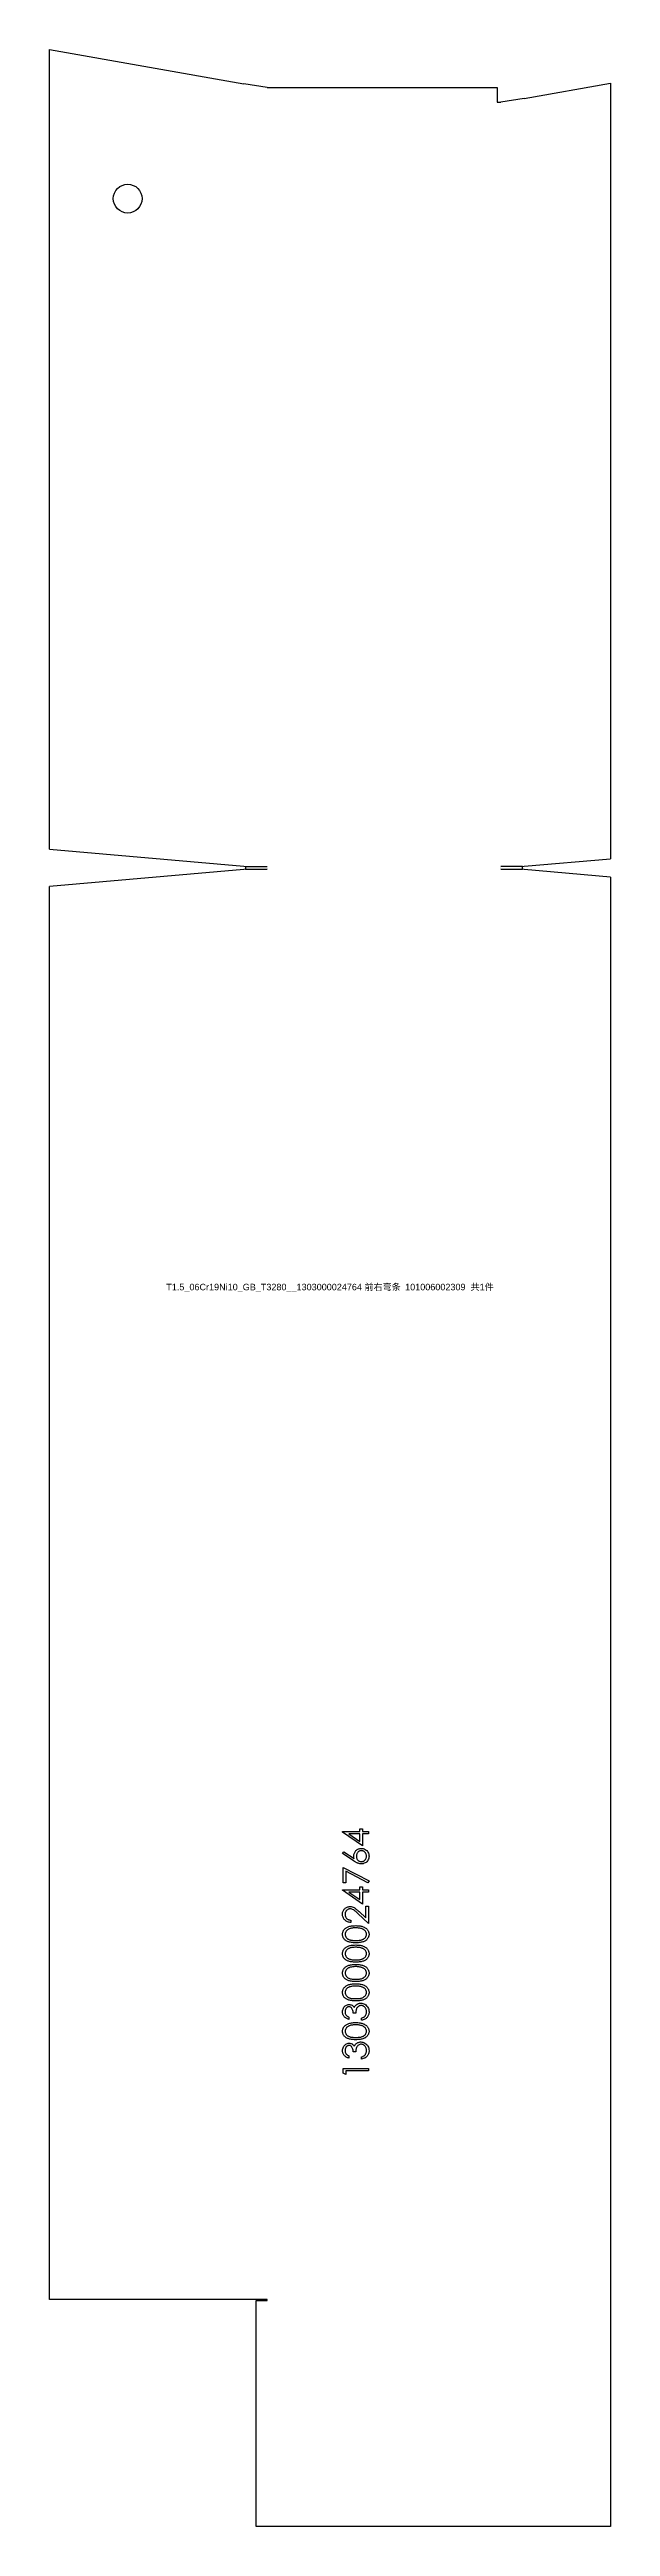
# Model space of a CAD drawing. Extents: x -16 to 22649, y -4599 to 814.
# Drawn here: x 1436.1 to 1514, y -1272 to -928 of the extents above; entities that cross this region are included whole.
import ezdxf

# ---------------------------------------------------------------- set-up
doc = ezdxf.new("R2010")
doc.units = 0
doc.header["$MEASUREMENT"] = 0
doc.linetypes.add('CENTERX2', pattern=[20.32, 12.7, -2.54, 2.54, -2.54])
doc.layers.get('0').update_dxf_attribs({"linetype": 'CONTINUOUS'})
for name, color, linetype in [('1', 6, 'CENTERX2'), ('S1', 7, 'CONTINUOUS'), ('SLD-0', 7, 'CONTINUOUS')]:
    doc.layers.add(name, color=color, linetype=linetype)
doc.styles.get("Standard").update_dxf_attribs({"font": 'arial.ttf'})

# ---------------------------------------------------------------- blocks, each defined once
blk = doc.blocks.new('1303000024764_前右弯条_1010060')
at = {"layer": '1', "color": 6, "linetype": 'CONTINUOUS', "flags": 128}
for points in [[(-5.76, 96.43), (-5.76, 96.5), (-5.76, 96.5), (-3.34, 96.5), (-3.34, 96.5), (-3.34, 96.9), (-3.34, 96.9), (-2.98, 96.9), (-2.98, 96.9), (-2.98, 96.5), (-2.98, 96.5), (-2.17, 96.5), (-2.17, 96.5), (-2.17, 96.18), (-2.17, 96.18), (-2.98, 96.18), (-2.98, 96.18), (-2.98, 94.52), (-2.98, 94.52), (-5.76, 96.43)], [(-5.76, 93.44), (-5.57, 93.69), (-5.57, 93.69), (-4.16, 92.76), (-4.16, 92.76), (-4.18, 92.95), (-4.19, 93.12), (-4.19, 93.12), (-4.18, 93.23), (-4.17, 93.33), (-4.15, 93.43), (-4.11, 93.52), (-4.07, 93.61), (-4.02, 93.7), (-3.96, 93.78), (-3.89, 93.86), (-3.81, 93.93), (-3.73, 93.99), (-3.65, 94.04), (-3.56, 94.09), (-3.46, 94.12), (-3.36, 94.14), (-3.26, 94.16), (-3.15, 94.16), (-3.15, 94.16), (-3.01, 94.15), (-2.87, 94.13), (-2.73, 94.08), (-2.61, 94.02), (-2.49, 93.94), (-2.39, 93.85), (-2.3, 93.75), (-2.22, 93.62), (-2.16, 93.49), (-2.12, 93.36), (-2.09, 93.21), (-2.08, 93.07), (-2.08, 93.07), (-2.09, 92.93), (-2.11, 92.79), (-2.16, 92.66), (-2.22, 92.53), (-2.29, 92.42), (-2.39, 92.32), (-2.49, 92.22), (-2.61, 92.15), (-2.74, 92.09), (-2.87, 92.04), (-3.01, 92.02), (-3.15, 92.01), (-3.15, 92.01), (-3.25, 92.01), (-3.37, 92.03), (-3.48, 92.06), (-3.6, 92.09), (-3.66, 92.12), (-3.72, 92.14), (-3.79, 92.18), (-3.85, 92.21), (-3.93, 92.25), (-4, 92.3), (-4.08, 92.35), (-4.16, 92.4), (-4.16, 92.4), (-5.76, 93.44)], [(-3.34, 96.18), (-4.86, 96.18), (-4.86, 96.18), (-3.34, 95.14), (-3.34, 95.14), (-3.34, 96.18)], [(-3.83, 93.06), (-3.83, 92.98), (-3.82, 92.9), (-3.8, 92.83), (-3.78, 92.76), (-3.75, 92.7), (-3.72, 92.64), (-3.67, 92.58), (-3.63, 92.53), (-3.58, 92.48), (-3.52, 92.44), (-3.46, 92.4), (-3.4, 92.37), (-3.34, 92.35), (-3.27, 92.33), (-3.2, 92.33), (-3.13, 92.32), (-3.13, 92.32), (-3.06, 92.33), (-3, 92.34), (-2.93, 92.35), (-2.87, 92.38), (-2.81, 92.41), (-2.75, 92.45), (-2.69, 92.49), (-2.64, 92.55), (-2.59, 92.6), (-2.55, 92.66), (-2.52, 92.73), (-2.49, 92.79), (-2.47, 92.86), (-2.45, 92.93), (-2.44, 93.01), (-2.44, 93.09), (-2.44, 93.09), (-2.44, 93.16), (-2.45, 93.24), (-2.47, 93.31), (-2.49, 93.38), (-2.52, 93.44), (-2.55, 93.51), (-2.59, 93.57), (-2.64, 93.62), (-2.69, 93.68), (-2.75, 93.72), (-2.81, 93.76), (-2.87, 93.79), (-2.93, 93.82), (-3, 93.83), (-3.06, 93.84), (-3.13, 93.85), (-3.13, 93.85), (-3.2, 93.84), (-3.27, 93.83), (-3.34, 93.82), (-3.4, 93.79), (-3.46, 93.76), (-3.52, 93.72), (-3.58, 93.67), (-3.63, 93.62), (-3.67, 93.56), (-3.72, 93.49), (-3.75, 93.43), (-3.78, 93.36), (-3.8, 93.29), (-3.82, 93.22), (-3.83, 93.14), (-3.83, 93.06)], [(-5.67, 89.36), (-5.67, 91.51), (-5.67, 91.51), (-2.08, 89.67), (-2.08, 89.67), (-2.23, 89.4), (-2.23, 89.4), (-5.31, 90.98), (-5.31, 90.98), (-5.31, 89.36), (-5.31, 89.36), (-5.67, 89.36)], [(-5.76, 88.35), (-5.76, 88.42), (-5.76, 88.42), (-3.34, 88.42), (-3.34, 88.42), (-3.34, 88.82), (-3.34, 88.82), (-2.98, 88.82), (-2.98, 88.82), (-2.98, 88.42), (-2.98, 88.42), (-2.17, 88.42), (-2.17, 88.42), (-2.17, 88.1), (-2.17, 88.1), (-2.98, 88.1), (-2.98, 88.1), (-2.98, 86.44), (-2.98, 86.44), (-5.76, 88.35)], [(-4.59, 84.2), (-4.59, 83.89), (-4.59, 83.89), (-4.72, 83.89), (-4.84, 83.91), (-4.95, 83.94), (-5.06, 83.98), (-5.16, 84.03), (-5.26, 84.08), (-5.35, 84.15), (-5.43, 84.23), (-5.51, 84.31), (-5.58, 84.4), (-5.63, 84.49), (-5.68, 84.59), (-5.71, 84.69), (-5.74, 84.8), (-5.75, 84.91), (-5.76, 85.03), (-5.76, 85.03), (-5.75, 85.14), (-5.74, 85.25), (-5.72, 85.36), (-5.68, 85.46), (-5.64, 85.55), (-5.59, 85.63), (-5.52, 85.72), (-5.45, 85.79), (-5.37, 85.86), (-5.29, 85.92), (-5.2, 85.97), (-5.11, 86.01), (-5.02, 86.04), (-4.92, 86.07), (-4.82, 86.08), (-4.72, 86.09), (-4.72, 86.09), (-4.57, 86.08), (-4.43, 86.05), (-4.3, 86), (-4.16, 85.94), (-4.1, 85.9), (-4.02, 85.85), (-3.94, 85.79), (-3.86, 85.73), (-3.77, 85.65), (-3.67, 85.57), (-3.57, 85.48), (-3.46, 85.38), (-3.46, 85.38), (-2.53, 84.5), (-2.53, 84.5), (-2.53, 86.13), (-2.53, 86.13), (-2.17, 86.13), (-2.17, 86.13), (-2.17, 83.75), (-2.17, 83.75), (-3.62, 85.11), (-3.62, 85.11), (-3.72, 85.21), (-3.82, 85.3), (-3.91, 85.38), (-3.99, 85.45), (-4.07, 85.51), (-4.14, 85.57), (-4.2, 85.61), (-4.25, 85.65), (-4.36, 85.7), (-4.47, 85.74), (-4.58, 85.76), (-4.69, 85.77), (-4.69, 85.77), (-4.76, 85.77), (-4.83, 85.76), (-4.9, 85.74), (-4.96, 85.72), (-5.02, 85.68), (-5.08, 85.65), (-5.14, 85.6), (-5.19, 85.55), (-5.24, 85.49), (-5.28, 85.43), (-5.32, 85.37), (-5.35, 85.31), (-5.37, 85.24), (-5.39, 85.17), (-5.4, 85.09), (-5.4, 85.01), (-5.4, 85.01), (-5.4, 84.93), (-5.39, 84.85), (-5.37, 84.78), (-5.35, 84.7), (-5.32, 84.64), (-5.28, 84.57), (-5.24, 84.51), (-5.19, 84.45), (-5.13, 84.4), (-5.07, 84.35), (-5.01, 84.31), (-4.93, 84.28), (-4.86, 84.25), (-4.77, 84.23), (-4.69, 84.21), (-4.59, 84.2)], [(-3.34, 88.1), (-4.86, 88.1), (-4.86, 88.1), (-3.34, 87.06), (-3.34, 87.06), (-3.34, 88.1)], [(-3.92, 81.06), (-4.09, 81.06), (-4.25, 81.07), (-4.39, 81.08), (-4.53, 81.1), (-4.66, 81.12), (-4.78, 81.14), (-4.89, 81.17), (-4.99, 81.21), (-5.08, 81.25), (-5.17, 81.29), (-5.25, 81.34), (-5.32, 81.39), (-5.39, 81.44), (-5.46, 81.5), (-5.51, 81.56), (-5.56, 81.63), (-5.61, 81.69), (-5.65, 81.76), (-5.68, 81.84), (-5.71, 81.91), (-5.73, 81.99), (-5.75, 82.07), (-5.76, 82.15), (-5.76, 82.23), (-5.76, 82.23), (-5.76, 82.31), (-5.75, 82.4), (-5.73, 82.47), (-5.71, 82.55), (-5.68, 82.63), (-5.65, 82.7), (-5.61, 82.77), (-5.56, 82.84), (-5.51, 82.91), (-5.45, 82.97), (-5.39, 83.03), (-5.32, 83.09), (-5.24, 83.14), (-5.16, 83.19), (-5.07, 83.24), (-4.97, 83.28), (-4.87, 83.31), (-4.76, 83.35), (-4.64, 83.38), (-4.51, 83.4), (-4.38, 83.42), (-4.23, 83.43), (-4.08, 83.43), (-3.92, 83.44), (-3.92, 83.44), (-3.76, 83.43), (-3.61, 83.43), (-3.46, 83.42), (-3.33, 83.4), (-3.2, 83.38), (-3.08, 83.35), (-2.97, 83.32), (-2.87, 83.28), (-2.77, 83.24), (-2.69, 83.19), (-2.6, 83.15), (-2.53, 83.09), (-2.45, 83.04), (-2.39, 82.98), (-2.33, 82.91), (-2.28, 82.85), (-2.23, 82.78), (-2.19, 82.7), (-2.16, 82.63), (-2.13, 82.55), (-2.11, 82.48), (-2.09, 82.4), (-2.08, 82.31), (-2.08, 82.23), (-2.08, 82.23), (-2.08, 82.15), (-2.09, 82.07), (-2.11, 81.99), (-2.13, 81.91), (-2.16, 81.84), (-2.19, 81.77), (-2.23, 81.7), (-2.27, 81.63), (-2.32, 81.56), (-2.38, 81.5), (-2.44, 81.44), (-2.51, 81.39), (-2.59, 81.34), (-2.67, 81.29), (-2.76, 81.25), (-2.85, 81.21), (-2.95, 81.17), (-3.06, 81.14), (-3.18, 81.12), (-3.31, 81.1), (-3.45, 81.08), (-3.59, 81.07), (-3.75, 81.06), (-3.92, 81.06)], [(-3.92, 81.37), (-3.78, 81.37), (-3.65, 81.38), (-3.52, 81.39), (-3.41, 81.4), (-3.31, 81.42), (-3.21, 81.43), (-3.12, 81.46), (-3.04, 81.48), (-2.97, 81.51), (-2.9, 81.54), (-2.84, 81.58), (-2.78, 81.61), (-2.73, 81.65), (-2.68, 81.7), (-2.63, 81.75), (-2.59, 81.8), (-2.53, 81.9), (-2.48, 82.01), (-2.45, 82.13), (-2.44, 82.24), (-2.44, 82.24), (-2.45, 82.36), (-2.48, 82.47), (-2.52, 82.58), (-2.59, 82.68), (-2.63, 82.73), (-2.67, 82.78), (-2.72, 82.82), (-2.78, 82.86), (-2.84, 82.9), (-2.9, 82.93), (-2.97, 82.96), (-3.04, 82.99), (-3.04, 82.99), (-3.13, 83.02), (-3.23, 83.05), (-3.34, 83.07), (-3.44, 83.09), (-3.55, 83.1), (-3.67, 83.12), (-3.79, 83.12), (-3.92, 83.12), (-3.92, 83.12), (-4.05, 83.12), (-4.17, 83.12), (-4.28, 83.11), (-4.39, 83.09), (-4.49, 83.08), (-4.59, 83.06), (-4.68, 83.03), (-4.77, 83.01), (-4.85, 82.97), (-4.92, 82.94), (-4.99, 82.9), (-5.05, 82.87), (-5.11, 82.82), (-5.16, 82.78), (-5.21, 82.73), (-5.25, 82.68), (-5.31, 82.57), (-5.36, 82.47), (-5.39, 82.35), (-5.4, 82.24), (-5.4, 82.24), (-5.39, 82.12), (-5.36, 82.01), (-5.31, 81.9), (-5.25, 81.8), (-5.21, 81.75), (-5.16, 81.7), (-5.11, 81.66), (-5.06, 81.61), (-5, 81.58), (-4.94, 81.54), (-4.87, 81.51), (-4.8, 81.48), (-4.72, 81.46), (-4.63, 81.43), (-4.54, 81.42), (-4.43, 81.4), (-4.32, 81.39), (-4.19, 81.38), (-4.06, 81.37), (-3.92, 81.37)], [(-3.92, 78.37), (-4.09, 78.37), (-4.25, 78.38), (-4.39, 78.39), (-4.53, 78.4), (-4.66, 78.42), (-4.78, 78.45), (-4.89, 78.48), (-4.99, 78.52), (-5.08, 78.55), (-5.17, 78.6), (-5.25, 78.64), (-5.32, 78.69), (-5.39, 78.75), (-5.46, 78.81), (-5.51, 78.87), (-5.56, 78.93), (-5.61, 79), (-5.65, 79.07), (-5.68, 79.14), (-5.71, 79.22), (-5.73, 79.3), (-5.75, 79.37), (-5.76, 79.45), (-5.76, 79.54), (-5.76, 79.54), (-5.76, 79.62), (-5.75, 79.7), (-5.73, 79.78), (-5.71, 79.86), (-5.68, 79.94), (-5.65, 80.01), (-5.61, 80.08), (-5.56, 80.15), (-5.51, 80.22), (-5.45, 80.28), (-5.39, 80.34), (-5.32, 80.4), (-5.24, 80.45), (-5.16, 80.5), (-5.07, 80.54), (-4.97, 80.59), (-4.87, 80.62), (-4.76, 80.66), (-4.64, 80.68), (-4.51, 80.71), (-4.38, 80.72), (-4.23, 80.74), (-4.08, 80.74), (-3.92, 80.75), (-3.92, 80.75), (-3.76, 80.74), (-3.61, 80.74), (-3.46, 80.72), (-3.33, 80.71), (-3.2, 80.68), (-3.08, 80.66), (-2.97, 80.62), (-2.87, 80.59), (-2.77, 80.55), (-2.69, 80.5), (-2.6, 80.45), (-2.53, 80.4), (-2.45, 80.34), (-2.39, 80.28), (-2.33, 80.22), (-2.28, 80.15), (-2.23, 80.08), (-2.19, 80.01), (-2.16, 79.94), (-2.13, 79.86), (-2.11, 79.78), (-2.09, 79.7), (-2.08, 79.62), (-2.08, 79.54), (-2.08, 79.54), (-2.08, 79.45), (-2.09, 79.37), (-2.11, 79.3), (-2.13, 79.22), (-2.16, 79.15), (-2.19, 79.07), (-2.23, 79), (-2.27, 78.94), (-2.32, 78.87), (-2.38, 78.81), (-2.44, 78.75), (-2.51, 78.7), (-2.59, 78.65), (-2.67, 78.6), (-2.76, 78.56), (-2.85, 78.52), (-2.95, 78.48), (-3.06, 78.45), (-3.18, 78.43), (-3.31, 78.41), (-3.45, 78.39), (-3.59, 78.38), (-3.75, 78.37), (-3.92, 78.37)], [(-3.92, 78.68), (-3.78, 78.68), (-3.65, 78.69), (-3.52, 78.7), (-3.41, 78.71), (-3.31, 78.72), (-3.21, 78.74), (-3.12, 78.76), (-3.04, 78.79), (-2.97, 78.82), (-2.9, 78.85), (-2.84, 78.88), (-2.78, 78.92), (-2.73, 78.96), (-2.68, 79.01), (-2.63, 79.05), (-2.59, 79.1), (-2.53, 79.21), (-2.48, 79.32), (-2.45, 79.43), (-2.44, 79.55), (-2.44, 79.55), (-2.45, 79.66), (-2.48, 79.78), (-2.52, 79.88), (-2.59, 79.99), (-2.63, 80.04), (-2.67, 80.08), (-2.72, 80.13), (-2.78, 80.17), (-2.84, 80.21), (-2.9, 80.24), (-2.97, 80.27), (-3.04, 80.3), (-3.04, 80.3), (-3.13, 80.33), (-3.23, 80.36), (-3.34, 80.38), (-3.44, 80.4), (-3.55, 80.41), (-3.67, 80.42), (-3.79, 80.43), (-3.92, 80.43), (-3.92, 80.43), (-4.05, 80.43), (-4.17, 80.42), (-4.28, 80.41), (-4.39, 80.4), (-4.49, 80.38), (-4.59, 80.37), (-4.68, 80.34), (-4.77, 80.31), (-4.85, 80.28), (-4.92, 80.25), (-4.99, 80.21), (-5.05, 80.17), (-5.11, 80.13), (-5.16, 80.09), (-5.21, 80.04), (-5.25, 79.99), (-5.31, 79.88), (-5.36, 79.77), (-5.39, 79.66), (-5.4, 79.55), (-5.4, 79.55), (-5.39, 79.43), (-5.36, 79.32), (-5.31, 79.21), (-5.25, 79.1), (-5.21, 79.05), (-5.16, 79.01), (-5.11, 78.96), (-5.06, 78.92), (-5, 78.88), (-4.94, 78.85), (-4.87, 78.82), (-4.8, 78.79), (-4.72, 78.76), (-4.63, 78.74), (-4.54, 78.72), (-4.43, 78.71), (-4.32, 78.7), (-4.19, 78.69), (-4.06, 78.68), (-3.92, 78.68)], [(-3.92, 75.67), (-4.09, 75.68), (-4.25, 75.68), (-4.39, 75.7), (-4.53, 75.71), (-4.66, 75.73), (-4.78, 75.76), (-4.89, 75.79), (-4.99, 75.82), (-5.08, 75.86), (-5.17, 75.9), (-5.25, 75.95), (-5.32, 76), (-5.39, 76.06), (-5.46, 76.11), (-5.51, 76.17), (-5.56, 76.24), (-5.61, 76.31), (-5.65, 76.38), (-5.68, 76.45), (-5.71, 76.53), (-5.73, 76.6), (-5.75, 76.68), (-5.76, 76.76), (-5.76, 76.85), (-5.76, 76.85), (-5.76, 76.93), (-5.75, 77.01), (-5.73, 77.09), (-5.71, 77.17), (-5.68, 77.24), (-5.65, 77.32), (-5.61, 77.39), (-5.56, 77.46), (-5.51, 77.53), (-5.45, 77.59), (-5.39, 77.65), (-5.32, 77.7), (-5.24, 77.76), (-5.16, 77.81), (-5.07, 77.85), (-4.97, 77.89), (-4.87, 77.93), (-4.76, 77.96), (-4.64, 77.99), (-4.51, 78.01), (-4.38, 78.03), (-4.23, 78.04), (-4.08, 78.05), (-3.92, 78.05), (-3.92, 78.05), (-3.76, 78.05), (-3.61, 78.04), (-3.46, 78.03), (-3.33, 78.01), (-3.2, 77.99), (-3.08, 77.96), (-2.97, 77.93), (-2.87, 77.9), (-2.77, 77.85), (-2.69, 77.81), (-2.6, 77.76), (-2.53, 77.71), (-2.45, 77.65), (-2.39, 77.59), (-2.33, 77.53), (-2.28, 77.46), (-2.23, 77.39), (-2.19, 77.32), (-2.16, 77.24), (-2.13, 77.17), (-2.11, 77.09), (-2.09, 77.01), (-2.08, 76.93), (-2.08, 76.85), (-2.08, 76.85), (-2.08, 76.76), (-2.09, 76.68), (-2.11, 76.6), (-2.13, 76.53), (-2.16, 76.45), (-2.19, 76.38), (-2.23, 76.31), (-2.27, 76.24), (-2.32, 76.18), (-2.38, 76.12), (-2.44, 76.06), (-2.51, 76.01), (-2.59, 75.95), (-2.67, 75.91), (-2.76, 75.86), (-2.85, 75.82), (-2.95, 75.79), (-3.06, 75.76), (-3.18, 75.73), (-3.31, 75.71), (-3.45, 75.7), (-3.59, 75.68), (-3.75, 75.68), (-3.92, 75.67)], [(-3.92, 75.99), (-3.78, 75.99), (-3.65, 76), (-3.52, 76), (-3.41, 76.02), (-3.31, 76.03), (-3.21, 76.05), (-3.12, 76.07), (-3.04, 76.1), (-2.97, 76.12), (-2.9, 76.16), (-2.84, 76.19), (-2.78, 76.23), (-2.73, 76.27), (-2.68, 76.31), (-2.63, 76.36), (-2.59, 76.41), (-2.53, 76.52), (-2.48, 76.63), (-2.45, 76.74), (-2.44, 76.86), (-2.44, 76.86), (-2.45, 76.97), (-2.48, 77.08), (-2.52, 77.19), (-2.59, 77.3), (-2.63, 77.35), (-2.67, 77.39), (-2.72, 77.44), (-2.78, 77.48), (-2.84, 77.51), (-2.9, 77.55), (-2.97, 77.58), (-3.04, 77.61), (-3.04, 77.61), (-3.13, 77.64), (-3.23, 77.66), (-3.34, 77.69), (-3.44, 77.71), (-3.55, 77.72), (-3.67, 77.73), (-3.79, 77.74), (-3.92, 77.74), (-3.92, 77.74), (-4.05, 77.74), (-4.17, 77.73), (-4.28, 77.72), (-4.39, 77.71), (-4.49, 77.69), (-4.59, 77.67), (-4.68, 77.65), (-4.77, 77.62), (-4.85, 77.59), (-4.92, 77.56), (-4.99, 77.52), (-5.05, 77.48), (-5.11, 77.44), (-5.16, 77.39), (-5.21, 77.35), (-5.25, 77.3), (-5.31, 77.19), (-5.36, 77.08), (-5.39, 76.97), (-5.4, 76.86), (-5.4, 76.86), (-5.39, 76.74), (-5.36, 76.63), (-5.31, 76.52), (-5.25, 76.41), (-5.21, 76.36), (-5.16, 76.31), (-5.11, 76.27), (-5.06, 76.23), (-5, 76.19), (-4.94, 76.16), (-4.87, 76.13), (-4.8, 76.1), (-4.72, 76.07), (-4.63, 76.05), (-4.54, 76.03), (-4.43, 76.02), (-4.32, 76), (-4.19, 76), (-4.06, 75.99), (-3.92, 75.99)], [(-3.92, 72.98), (-4.09, 72.98), (-4.25, 72.99), (-4.39, 73), (-4.53, 73.02), (-4.66, 73.04), (-4.78, 73.07), (-4.89, 73.1), (-4.99, 73.13), (-5.08, 73.17), (-5.17, 73.21), (-5.25, 73.26), (-5.32, 73.31), (-5.39, 73.36), (-5.46, 73.42), (-5.51, 73.48), (-5.56, 73.55), (-5.61, 73.62), (-5.65, 73.69), (-5.68, 73.76), (-5.71, 73.84), (-5.73, 73.91), (-5.75, 73.99), (-5.76, 74.07), (-5.76, 74.15), (-5.76, 74.15), (-5.76, 74.24), (-5.75, 74.32), (-5.73, 74.4), (-5.71, 74.48), (-5.68, 74.55), (-5.65, 74.62), (-5.61, 74.7), (-5.56, 74.77), (-5.51, 74.83), (-5.45, 74.9), (-5.39, 74.96), (-5.32, 75.01), (-5.24, 75.06), (-5.16, 75.11), (-5.07, 75.16), (-4.97, 75.2), (-4.87, 75.24), (-4.76, 75.27), (-4.64, 75.3), (-4.51, 75.32), (-4.38, 75.34), (-4.23, 75.35), (-4.08, 75.36), (-3.92, 75.36), (-3.92, 75.36), (-3.76, 75.36), (-3.61, 75.35), (-3.46, 75.34), (-3.33, 75.32), (-3.2, 75.3), (-3.08, 75.27), (-2.97, 75.24), (-2.87, 75.2), (-2.77, 75.16), (-2.69, 75.12), (-2.6, 75.07), (-2.53, 75.02), (-2.45, 74.96), (-2.39, 74.9), (-2.33, 74.84), (-2.28, 74.77), (-2.23, 74.7), (-2.19, 74.63), (-2.16, 74.55), (-2.13, 74.48), (-2.11, 74.4), (-2.09, 74.32), (-2.08, 74.24), (-2.08, 74.15), (-2.08, 74.15), (-2.08, 74.07), (-2.09, 73.99), (-2.11, 73.91), (-2.13, 73.84), (-2.16, 73.76), (-2.19, 73.69), (-2.23, 73.62), (-2.27, 73.55), (-2.32, 73.49), (-2.38, 73.42), (-2.44, 73.37), (-2.51, 73.31), (-2.59, 73.26), (-2.67, 73.22), (-2.76, 73.17), (-2.85, 73.13), (-2.95, 73.1), (-3.06, 73.07), (-3.18, 73.04), (-3.31, 73.02), (-3.45, 73), (-3.59, 72.99), (-3.75, 72.98), (-3.92, 72.98)], [(-4.86, 70.74), (-4.86, 70.42), (-4.86, 70.42), (-4.97, 70.45), (-5.07, 70.49), (-5.16, 70.52), (-5.24, 70.57), (-5.32, 70.62), (-5.4, 70.68), (-5.47, 70.74), (-5.53, 70.8), (-5.58, 70.88), (-5.63, 70.95), (-5.67, 71.03), (-5.7, 71.11), (-5.73, 71.19), (-5.75, 71.28), (-5.76, 71.37), (-5.76, 71.47), (-5.76, 71.47), (-5.75, 71.6), (-5.73, 71.74), (-5.69, 71.86), (-5.63, 71.98), (-5.57, 72.1), (-5.49, 72.2), (-5.4, 72.28), (-5.3, 72.36), (-5.19, 72.41), (-5.08, 72.46), (-4.97, 72.48), (-4.85, 72.49), (-4.85, 72.49), (-4.74, 72.48), (-4.64, 72.46), (-4.54, 72.43), (-4.44, 72.39), (-4.36, 72.33), (-4.27, 72.26), (-4.2, 72.18), (-4.13, 72.08), (-4.13, 72.08), (-4.07, 72.19), (-4, 72.29), (-3.92, 72.38), (-3.83, 72.46), (-3.83, 72.46), (-3.76, 72.51), (-3.69, 72.55), (-3.61, 72.59), (-3.54, 72.62), (-3.46, 72.64), (-3.38, 72.66), (-3.29, 72.66), (-3.21, 72.67), (-3.21, 72.67), (-3.06, 72.66), (-2.92, 72.63), (-2.78, 72.58), (-2.64, 72.51), (-2.52, 72.42), (-2.41, 72.32), (-2.31, 72.2), (-2.23, 72.07), (-2.16, 71.93), (-2.12, 71.78), (-2.09, 71.62), (-2.08, 71.46), (-2.08, 71.46), (-2.08, 71.35), (-2.1, 71.24), (-2.12, 71.13), (-2.15, 71.04), (-2.18, 70.94), (-2.23, 70.85), (-2.28, 70.77), (-2.34, 70.69), (-2.41, 70.62), (-2.49, 70.55), (-2.57, 70.49), (-2.67, 70.44), (-2.77, 70.39), (-2.87, 70.35), (-2.99, 70.32), (-3.11, 70.29), (-3.11, 70.29), (-3.11, 70.6), (-3.11, 70.6), (-3.03, 70.63), (-2.96, 70.66), (-2.89, 70.69), (-2.82, 70.72), (-2.77, 70.76), (-2.71, 70.79), (-2.67, 70.84), (-2.63, 70.88), (-2.63, 70.88), (-2.58, 70.94), (-2.55, 71), (-2.51, 71.07), (-2.49, 71.14), (-2.47, 71.21), (-2.45, 71.29), (-2.44, 71.38), (-2.44, 71.46), (-2.44, 71.46), (-2.44, 71.56), (-2.45, 71.65), (-2.47, 71.74), (-2.49, 71.83), (-2.53, 71.9), (-2.56, 71.98), (-2.61, 72.05), (-2.66, 72.11), (-2.72, 72.17), (-2.78, 72.22), (-2.84, 72.26), (-2.9, 72.29), (-2.97, 72.32), (-3.04, 72.34), (-3.11, 72.35), (-3.18, 72.35), (-3.18, 72.35), (-3.28, 72.35), (-3.37, 72.32), (-3.46, 72.29), (-3.55, 72.23), (-3.63, 72.17), (-3.7, 72.09), (-3.76, 72), (-3.81, 71.91), (-3.83, 71.85), (-3.85, 71.79), (-3.87, 71.72), (-3.88, 71.65), (-3.89, 71.57), (-3.91, 71.48), (-3.91, 71.38), (-3.92, 71.28), (-3.92, 71.28), (-4.28, 71.28), (-4.28, 71.28), (-4.28, 71.41), (-4.3, 71.53), (-4.33, 71.65), (-4.36, 71.76), (-4.41, 71.86), (-4.46, 71.95), (-4.51, 72.02), (-4.57, 72.08), (-4.64, 72.12), (-4.71, 72.15), (-4.78, 72.17), (-4.85, 72.17), (-4.85, 72.17), (-4.91, 72.17), (-4.96, 72.16), (-5.01, 72.15), (-5.06, 72.13), (-5.11, 72.1), (-5.15, 72.06), (-5.2, 72.02), (-5.24, 71.98), (-5.28, 71.92), (-5.31, 71.87), (-5.34, 71.81), (-5.36, 71.75), (-5.38, 71.68), (-5.39, 71.62), (-5.4, 71.55), (-5.4, 71.47), (-5.4, 71.47), (-5.39, 71.35), (-5.37, 71.24), (-5.33, 71.14), (-5.28, 71.04), (-5.24, 71), (-5.21, 70.96), (-5.16, 70.92), (-5.11, 70.88), (-5.06, 70.84), (-5, 70.8), (-4.93, 70.77), (-4.86, 70.74)], [(-3.92, 73.3), (-3.78, 73.3), (-3.65, 73.3), (-3.52, 73.31), (-3.41, 73.32), (-3.31, 73.34), (-3.21, 73.36), (-3.12, 73.38), (-3.04, 73.4), (-2.97, 73.43), (-2.9, 73.46), (-2.84, 73.5), (-2.78, 73.54), (-2.73, 73.58), (-2.68, 73.62), (-2.63, 73.67), (-2.59, 73.72), (-2.53, 73.83), (-2.48, 73.94), (-2.45, 74.05), (-2.44, 74.16), (-2.44, 74.16), (-2.45, 74.28), (-2.48, 74.39), (-2.52, 74.5), (-2.59, 74.6), (-2.63, 74.65), (-2.67, 74.7), (-2.72, 74.74), (-2.78, 74.78), (-2.84, 74.82), (-2.9, 74.86), (-2.97, 74.89), (-3.04, 74.91), (-3.04, 74.91), (-3.13, 74.94), (-3.23, 74.97), (-3.34, 74.99), (-3.44, 75.01), (-3.55, 75.03), (-3.67, 75.04), (-3.79, 75.04), (-3.92, 75.05), (-3.92, 75.05), (-4.05, 75.04), (-4.17, 75.04), (-4.28, 75.03), (-4.39, 75.02), (-4.49, 75), (-4.59, 74.98), (-4.68, 74.96), (-4.77, 74.93), (-4.85, 74.9), (-4.92, 74.86), (-4.99, 74.83), (-5.05, 74.79), (-5.11, 74.75), (-5.16, 74.7), (-5.21, 74.65), (-5.25, 74.6), (-5.31, 74.5), (-5.36, 74.39), (-5.39, 74.28), (-5.4, 74.16), (-5.4, 74.16), (-5.39, 74.05), (-5.36, 73.93), (-5.31, 73.83), (-5.25, 73.72), (-5.21, 73.67), (-5.16, 73.62), (-5.11, 73.58), (-5.06, 73.54), (-5, 73.5), (-4.94, 73.46), (-4.87, 73.43), (-4.8, 73.4), (-4.72, 73.38), (-4.63, 73.36), (-4.54, 73.34), (-4.43, 73.32), (-4.32, 73.31), (-4.19, 73.3), (-4.06, 73.3), (-3.92, 73.3)], [(-3.92, 67.6), (-4.09, 67.6), (-4.25, 67.61), (-4.39, 67.62), (-4.53, 67.64), (-4.66, 67.66), (-4.78, 67.68), (-4.89, 67.71), (-4.99, 67.75), (-5.08, 67.78), (-5.17, 67.83), (-5.25, 67.87), (-5.32, 67.92), (-5.39, 67.98), (-5.46, 68.04), (-5.51, 68.1), (-5.56, 68.16), (-5.61, 68.23), (-5.65, 68.3), (-5.68, 68.38), (-5.71, 68.45), (-5.73, 68.53), (-5.75, 68.61), (-5.76, 68.69), (-5.76, 68.77), (-5.76, 68.77), (-5.76, 68.85), (-5.75, 68.93), (-5.73, 69.01), (-5.71, 69.09), (-5.68, 69.17), (-5.65, 69.24), (-5.61, 69.31), (-5.56, 69.38), (-5.51, 69.45), (-5.45, 69.51), (-5.39, 69.57), (-5.32, 69.63), (-5.24, 69.68), (-5.16, 69.73), (-5.07, 69.77), (-4.97, 69.82), (-4.87, 69.85), (-4.76, 69.89), (-4.64, 69.91), (-4.51, 69.94), (-4.38, 69.95), (-4.23, 69.97), (-4.08, 69.97), (-3.92, 69.98), (-3.92, 69.98), (-3.76, 69.97), (-3.61, 69.97), (-3.46, 69.95), (-3.33, 69.94), (-3.2, 69.91), (-3.08, 69.89), (-2.97, 69.86), (-2.87, 69.82), (-2.77, 69.78), (-2.69, 69.73), (-2.6, 69.68), (-2.53, 69.63), (-2.45, 69.58), (-2.39, 69.51), (-2.33, 69.45), (-2.28, 69.38), (-2.23, 69.31), (-2.19, 69.24), (-2.16, 69.17), (-2.13, 69.09), (-2.11, 69.01), (-2.09, 68.93), (-2.08, 68.85), (-2.08, 68.77), (-2.08, 68.77), (-2.08, 68.69), (-2.09, 68.61), (-2.11, 68.53), (-2.13, 68.45), (-2.16, 68.38), (-2.19, 68.3), (-2.23, 68.23), (-2.27, 68.17), (-2.32, 68.1), (-2.38, 68.04), (-2.44, 67.98), (-2.51, 67.93), (-2.59, 67.88), (-2.67, 67.83), (-2.76, 67.79), (-2.85, 67.75), (-2.95, 67.71), (-3.06, 67.68), (-3.18, 67.66), (-3.31, 67.64), (-3.45, 67.62), (-3.59, 67.61), (-3.75, 67.6), (-3.92, 67.6)], [(-3.92, 67.91), (-3.78, 67.91), (-3.65, 67.92), (-3.52, 67.93), (-3.41, 67.94), (-3.31, 67.95), (-3.21, 67.97), (-3.12, 67.99), (-3.04, 68.02), (-2.97, 68.05), (-2.9, 68.08), (-2.84, 68.11), (-2.78, 68.15), (-2.73, 68.19), (-2.68, 68.24), (-2.63, 68.29), (-2.59, 68.34), (-2.53, 68.44), (-2.48, 68.55), (-2.45, 68.66), (-2.44, 68.78), (-2.44, 68.78), (-2.45, 68.89), (-2.48, 69.01), (-2.52, 69.11), (-2.59, 69.22), (-2.63, 69.27), (-2.67, 69.31), (-2.72, 69.36), (-2.78, 69.4), (-2.84, 69.44), (-2.9, 69.47), (-2.97, 69.5), (-3.04, 69.53), (-3.04, 69.53), (-3.13, 69.56), (-3.23, 69.59), (-3.34, 69.61), (-3.44, 69.63), (-3.55, 69.64), (-3.67, 69.65), (-3.79, 69.66), (-3.92, 69.66), (-3.92, 69.66), (-4.05, 69.66), (-4.17, 69.66), (-4.28, 69.65), (-4.39, 69.63), (-4.49, 69.62), (-4.59, 69.6), (-4.68, 69.57), (-4.77, 69.54), (-4.85, 69.51), (-4.92, 69.48), (-4.99, 69.44), (-5.05, 69.4), (-5.11, 69.36), (-5.16, 69.32), (-5.21, 69.27), (-5.25, 69.22), (-5.31, 69.11), (-5.36, 69), (-5.39, 68.89), (-5.4, 68.78), (-5.4, 68.78), (-5.39, 68.66), (-5.36, 68.55), (-5.31, 68.44), (-5.25, 68.34), (-5.21, 68.29), (-5.16, 68.24), (-5.11, 68.19), (-5.06, 68.15), (-5, 68.12), (-4.94, 68.08), (-4.87, 68.05), (-4.8, 68.02), (-4.72, 67.99), (-4.63, 67.97), (-4.54, 67.95), (-4.43, 67.94), (-4.32, 67.93), (-4.19, 67.92), (-4.06, 67.91), (-3.92, 67.91)], [(-4.86, 65.35), (-4.86, 65.04), (-4.86, 65.04), (-4.97, 65.07), (-5.07, 65.1), (-5.16, 65.14), (-5.24, 65.18), (-5.32, 65.23), (-5.4, 65.29), (-5.47, 65.35), (-5.53, 65.42), (-5.58, 65.49), (-5.63, 65.57), (-5.67, 65.64), (-5.7, 65.73), (-5.73, 65.81), (-5.75, 65.9), (-5.76, 65.99), (-5.76, 66.08), (-5.76, 66.08), (-5.75, 66.22), (-5.73, 66.35), (-5.69, 66.48), (-5.63, 66.6), (-5.57, 66.71), (-5.49, 66.81), (-5.4, 66.9), (-5.3, 66.97), (-5.19, 67.03), (-5.08, 67.07), (-4.97, 67.1), (-4.85, 67.1), (-4.85, 67.1), (-4.74, 67.1), (-4.64, 67.08), (-4.54, 67.05), (-4.44, 67), (-4.36, 66.94), (-4.27, 66.87), (-4.2, 66.79), (-4.13, 66.7), (-4.13, 66.7), (-4.07, 66.81), (-4, 66.91), (-3.92, 67), (-3.83, 67.07), (-3.83, 67.07), (-3.76, 67.12), (-3.69, 67.17), (-3.61, 67.2), (-3.54, 67.23), (-3.46, 67.25), (-3.38, 67.27), (-3.29, 67.28), (-3.21, 67.28), (-3.21, 67.28), (-3.06, 67.27), (-2.92, 67.24), (-2.78, 67.19), (-2.64, 67.12), (-2.52, 67.04), (-2.41, 66.94), (-2.31, 66.82), (-2.23, 66.69), (-2.16, 66.55), (-2.12, 66.4), (-2.09, 66.24), (-2.08, 66.07), (-2.08, 66.07), (-2.08, 65.96), (-2.1, 65.85), (-2.12, 65.75), (-2.15, 65.65), (-2.18, 65.56), (-2.23, 65.47), (-2.28, 65.39), (-2.34, 65.31), (-2.41, 65.23), (-2.49, 65.17), (-2.57, 65.11), (-2.67, 65.05), (-2.77, 65.01), (-2.87, 64.97), (-2.99, 64.93), (-3.11, 64.91), (-3.11, 64.91), (-3.11, 65.22), (-3.11, 65.22), (-3.03, 65.24), (-2.96, 65.27), (-2.89, 65.3), (-2.82, 65.34), (-2.77, 65.37), (-2.71, 65.41), (-2.67, 65.45), (-2.63, 65.49), (-2.63, 65.49), (-2.58, 65.55), (-2.55, 65.62), (-2.51, 65.68), (-2.49, 65.75), (-2.47, 65.83), (-2.45, 65.91), (-2.44, 65.99), (-2.44, 66.08), (-2.44, 66.08), (-2.44, 66.18), (-2.45, 66.27), (-2.47, 66.36), (-2.49, 66.44), (-2.53, 66.52), (-2.56, 66.59), (-2.61, 66.66), (-2.66, 66.73), (-2.72, 66.78), (-2.78, 66.83), (-2.84, 66.87), (-2.9, 66.91), (-2.97, 66.94), (-3.04, 66.95), (-3.11, 66.97), (-3.18, 66.97), (-3.18, 66.97), (-3.28, 66.96), (-3.37, 66.94), (-3.46, 66.9), (-3.55, 66.85), (-3.63, 66.78), (-3.7, 66.71), (-3.76, 66.62), (-3.81, 66.52), (-3.83, 66.47), (-3.85, 66.41), (-3.87, 66.34), (-3.88, 66.26), (-3.89, 66.18), (-3.91, 66.09), (-3.91, 66), (-3.92, 65.89), (-3.92, 65.89), (-4.28, 65.89), (-4.28, 65.89), (-4.28, 66.02), (-4.3, 66.15), (-4.33, 66.26), (-4.36, 66.38), (-4.41, 66.48), (-4.46, 66.56), (-4.51, 66.63), (-4.57, 66.69), (-4.64, 66.73), (-4.71, 66.77), (-4.78, 66.78), (-4.85, 66.79), (-4.85, 66.79), (-4.91, 66.79), (-4.96, 66.78), (-5.01, 66.76), (-5.06, 66.74), (-5.11, 66.71), (-5.15, 66.68), (-5.2, 66.64), (-5.24, 66.59), (-5.28, 66.54), (-5.31, 66.48), (-5.34, 66.43), (-5.36, 66.36), (-5.38, 66.3), (-5.39, 66.23), (-5.4, 66.16), (-5.4, 66.09), (-5.4, 66.09), (-5.39, 65.97), (-5.37, 65.86), (-5.33, 65.75), (-5.28, 65.66), (-5.24, 65.61), (-5.21, 65.57), (-5.16, 65.53), (-5.11, 65.49), (-5.06, 65.46), (-5, 65.42), (-4.93, 65.39), (-4.86, 65.35)], [(-5.67, 62.96), (-5.67, 63.6), (-5.67, 63.6), (-2.17, 63.6), (-2.17, 63.6), (-2.17, 63.29), (-2.17, 63.29), (-5.31, 63.29), (-5.31, 63.29), (-5.31, 62.75), (-5.31, 62.75), (-5.67, 62.96)]]:
    blk.add_lwpolyline(points, dxfattribs=at)
at = {"layer": 'SLD-0', "linetype": 'CONTINUOUS'}
for p, q in [((-46.48, 232.91), (-46.48, 343.97)), ((-46.48, 343.97), (-19.48, 339.21)), ((-16.25, 338.68), (-19.48, 339.21)), ((-16.25, 338.68), (15.75, 338.68)), ((15.75, 338.68), (15.75, 336.65)), ((19.48, 337.18), (16.25, 336.65)), ((19.48, 337.18), (31.48, 339.3)), ((31.48, 339.3), (31.48, 231.6)), ((15.75, 336.65), (16.25, 336.65)), ((-46.48, 232.91), (-19.48, 230.55)), ((-19.48, 230.55), (-16.25, 230.5)), ((-19.25, 230.5), (-19.25, 230.14)), ((-19.25, 230.5), (-16.25, 230.5)), ((16.25, 230.5), (19.48, 230.55)), ((19.25, 230.5), (16.25, 230.5)), ((19.25, 230.14), (19.25, 230.5)), ((19.48, 230.55), (31.48, 231.6)), ((-19.48, 230.09), (-46.48, 227.73)), ((-46.48, 31.5), (-46.48, 227.73)), ((-16.25, 230.14), (-19.48, 230.09)), ((-19.25, 230.14), (-16.25, 230.14)), ((16.25, 230.14), (19.25, 230.14)), ((19.48, 230.09), (16.25, 230.14)), ((31.48, 229.04), (19.48, 230.09)), ((31.48, 229.04), (31.48, 0)), ((-16.25, 31.5), (-46.48, 31.5)), ((-17.75, 0), (-17.75, 31.4)), ((-17.75, 31.4), (-16.25, 31.4)), ((-16.25, 31.4), (-16.25, 31.5)), ((31.48, 0), (-17.75, 0))]:
    blk.add_line(p, q, dxfattribs=at)
blk.add_circle((-35.61, 323.27), 2, dxfattribs=at)
at = {"layer": 'S1', "color": 3, "insert": (-7.5, 171.99), "char_height": 0.9, "attachment_point": 5}
blk.add_mtext('T1.5_06Cr19Ni10_GB_T3280__1303000024764 {\\fSimSun|b0|i0|c134|p2;前右弯条 }101006002309  {\\fSimSun|b0|i0|c134|p2;共}1{\\fSimSun|b0|i0|c134|p2;件}', dxfattribs=at)

msp = doc.modelspace()

# ---------------------------------------------------------------- block references
msp.add_blockref('1303000024764_前右弯条_1010060', (1482.54566, -1271.95043))

doc.saveas('drawing.dxf')
